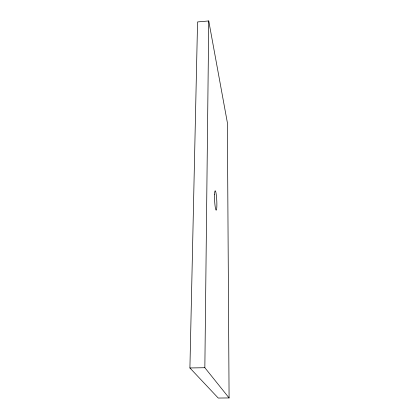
<?xml version="1.0" encoding="UTF-8"?>
<svg xmlns="http://www.w3.org/2000/svg" width="419" height="419" viewBox="0 0 419 419"><rect width="100%" height="100%" fill="white"/><g stroke="black" fill="none" stroke-linecap="round" stroke-linejoin="round"><path stroke-width="0.63" d="M229.088 397.935L204.849 367.714L208.746 20.95L197.559 21.935L189.912 367.966L218.236 398.05L229.088 397.935L227.365 122.647L208.746 20.95M189.912 367.966L204.849 367.714M214.565 194.269A9.695 1.068 87.1 0 0 215.989 210.039A9.695 1.068 87.1 0 0 216.544 197.218A9.695 1.068 87.1 0 0 214.565 194.269"/></g></svg>
